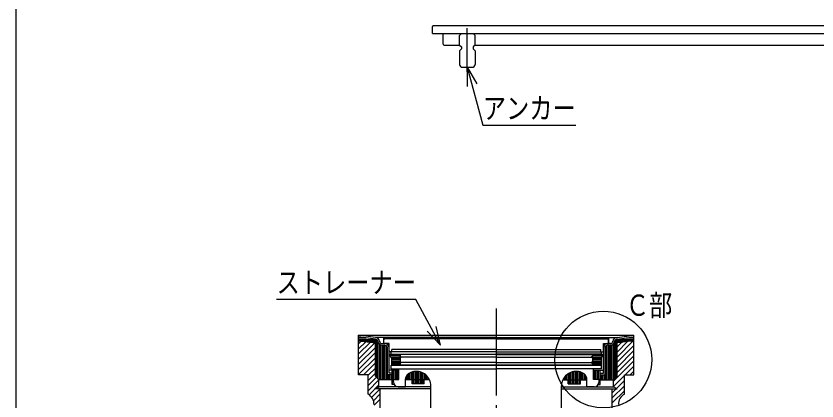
# Model space of a CAD drawing. Units: millimetres, scale not verified. Extents: x -1365 to 1365, y -930 to 870.
# Drawn here: x -1365 to -537, y -331 to 68 of the extents above; entities that cross this region are included whole.
import ezdxf
from ezdxf.enums import TextEntityAlignment as Align

# ---------------------------------------------------------------- set-up
doc = ezdxf.new("R2010")
doc.units = ezdxf.units.MM
doc.header["$LTSCALE"] = 10
doc.linetypes.add('CHAIN1', pattern=[8, 5, -1, 1, -1])
doc.linetypes.add('CHAIN2', pattern=[12, 9, -1, 1, -1])
for name, color, linetype in [('0-0_計極細', 2, 'Continuous'), ('0-1_計細線', 3, 'Continuous'), ('0-5_寸法線', 7, 'Continuous'), ('0-8_枠中線', 5, 'Continuous'), ('0-E_極細4', 6, 'Continuous'), ('1-1_寸法4', 7, 'Continuous')]:
    doc.layers.add(name, color=color, linetype=linetype)
doc.styles.add('ＭＳ ゴシック', font='')
doc.styles.get('ＭＳ ゴシック').set_extended_font_data('MS Gothic')

msp = doc.modelspace()

# ---------------------------------------------------------------- linework, layer by layer
at = {"layer": '0-0_計極細', "linetype": 'CHAIN1'}
msp.add_line((-898.53, 9.79), (-898.53, 54.84), dxfattribs=at)
at = {"layer": '0-1_計細線'}
for p, q in [((-934.53, 49.58), (-934.53, 56.58)), ((-934.53, 49.58), (781.47, 49.58)), ((-923.53, 38.58), (-923.53, 49.58)), ((-904.53, 49.57), (-906.53, 47.57)), ((-906.53, 37.57), (-906.53, 47.57)), ((-904.53, 49.57), (-892.53, 49.57)), ((-890.53, 47.57), (-892.53, 49.57)), ((-890.53, 37.57), (-890.53, 47.57)), ((-922.53, 37.58), (-906.53, 37.58)), ((-906.53, 37.57), (-904.53, 35.57)), ((-904.53, 33.57), (-906.53, 31.57)), ((-904.53, 35.57), (-904.53, 33.57)), ((-890.53, 37.57), (-892.53, 35.57)), ((-892.53, 35.57), (-892.53, 33.57)), ((-892.53, 33.57), (-890.53, 31.57)), ((-890.53, 37.58), (-475.53, 37.58)), ((-906.53, 31.57), (-906.53, 17.57)), ((-890.53, 31.57), (-890.53, 17.57)), ((-903.53, 14.57), (-893.53, 14.57))]:
    msp.add_line(p, q, dxfattribs=at)
msp.add_lwpolyline([(860.47, 57.58), (851.47, 57.58), (-933.53, 57.58)], dxfattribs=at)
for centre, radius, start, end in [((-933.53, 56.58), 1, 90, 180), ((-922.53, 38.58), 1, 180, 270), ((-903.53, 17.57), 3, 180, 270), ((-893.53, 17.57), 3, 270, 360)]:
    msp.add_arc(centre, radius, start, end, dxfattribs=at)
at = {"layer": '0-5_寸法線'}
for q in [(-888.53, -2.75), (-898.53, -5.43)]:
    msp.add_line((-898.53, 14.57), q, dxfattribs=at)
msp.add_lwpolyline([(-898.53, 14.57), (-882.45, -45.43), (-786.45, -45.43)], dxfattribs=at)
at = {"layer": '0-8_枠中線'}
msp.add_lwpolyline([(-1365, -930), (-1365, 870), (1365, 870), (1365, -930)], close=True, dxfattribs=at)
at = {"layer": '0-E_極細4', "linetype": 'CHAIN2'}
msp.add_line((-868.62, -234.84), (-868.62, -711.16), dxfattribs=at)
at = {"layer": '0-E_極細4'}
for p, q in [((-993.57, -264.96), (-1010.87, -262.5)), ((-1010.87, -264.23), (-1010.87, -262.5)), ((-1010.87, -262.5), (-726.37, -262.5)), ((-1010.87, -302.09), (-1010.87, -262.54)), ((-993.57, -266.73), (-1010.87, -264.27)), ((-743.67, -264.96), (-726.37, -262.5)), ((-743.67, -266.73), (-726.37, -264.27)), ((-726.37, -264.23), (-726.37, -262.5)), ((-726.37, -302.09), (-726.37, -262.54)), ((-1010.87, -265.38), (-1003.05, -265.38)), ((-1010.87, -266.88), (-993.57, -266.88)), ((-1010.87, -268.38), (-993.57, -268.38)), ((-1010.87, -268.48), (-993.57, -270.48)), ((-1010.87, -271.4), (-1008.25, -268.78)), ((-1010.87, -276.7), (-1003.5, -269.33)), ((-1010.87, -282.01), (-998.74, -269.88)), ((-1010.87, -287.31), (-993.99, -270.43)), ((-998.77, -269.88), (-993.57, -269.88)), ((-868.62, -264.96), (-993.57, -264.96)), ((-993.57, -305.02), (-993.57, -266.71)), ((-992.34, -306.24), (-992.34, -267.02)), ((-990.84, -307.74), (-990.84, -269.76)), ((-989.34, -308.71), (-989.34, -272.06)), ((-987.84, -308.71), (-987.84, -272.81)), ((-986.72, -271.21), (-983.74, -271.21)), ((-986.72, -272.96), (-983.74, -272.96)), ((-986.34, -308.71), (-986.34, -272.96)), ((-984.87, -271.21), (-984.87, -264.96)), ((-984.84, -308.71), (-984.84, -272.96)), ((-984.74, -270.71), (-984.74, -267.46)), ((-979.37, -271.21), (-984.24, -271.21)), ((-868.62, -266.21), (-983.49, -266.21)), ((-983.34, -308.71), (-983.34, -273)), ((-979.37, -278.71), (-979.37, -271.21)), ((-868.62, -264.96), (-743.67, -264.96)), ((-868.62, -266.21), (-753.74, -266.21)), ((-757.87, -271.21), (-752.99, -271.21)), ((-757.87, -278.71), (-757.87, -271.21)), ((-753.84, -308.71), (-753.84, -272.99)), ((-750.52, -271.21), (-753.49, -271.21)), ((-750.52, -272.96), (-753.49, -272.96)), ((-752.49, -270.71), (-752.49, -267.46)), ((-752.37, -271.21), (-752.37, -264.96)), ((-752.34, -308.71), (-752.34, -272.96)), ((-750.84, -308.71), (-750.84, -272.96)), ((-749.34, -308.71), (-749.34, -272.8)), ((-747.84, -308.71), (-747.84, -272.02)), ((-746.34, -307.69), (-746.34, -269.51)), ((-744.84, -306.19), (-744.84, -266.99)), ((-743.67, -305.02), (-743.67, -266.71)), ((-743.67, -266.88), (-726.37, -266.88)), ((-743.67, -268.38), (-726.37, -268.38)), ((-726.37, -268.48), (-743.67, -270.48)), ((-743.67, -285.28), (-726.94, -268.55)), ((-743.67, -279.98), (-732.94, -269.24)), ((-743.67, -269.88), (-738.47, -269.88)), ((-743.67, -274.67), (-738.93, -269.93)), ((-734.18, -265.38), (-726.37, -265.38)), ((-1010.87, -292.61), (-993.57, -275.31)), ((-1010.87, -297.92), (-993.57, -280.62)), ((-981.84, -308.71), (-981.84, -273.78)), ((-981.12, -303.71), (-981.12, -275.59)), ((-979.37, -301.96), (-979.37, -275.59)), ((-869.12, -279.96), (-978.12, -279.96)), ((-977.37, -282.21), (-977.37, -279.96)), ((-976.62, -279.96), (-976.62, -277.46)), ((-869.12, -277.46), (-976.62, -277.46)), ((-868.12, -277.46), (-760.62, -277.46)), ((-868.12, -279.96), (-759.12, -279.96)), ((-760.62, -279.96), (-760.62, -277.46)), ((-759.87, -282.21), (-759.87, -279.96)), ((-757.87, -301.96), (-757.87, -275.59)), ((-756.12, -303.71), (-756.12, -275.59)), ((-755.34, -308.71), (-755.34, -273.72)), ((-743.67, -290.58), (-726.37, -273.28)), ((-743.67, -295.89), (-726.37, -278.58)), ((-1010.87, -303.22), (-993.57, -285.92)), ((-868.62, -282.7), (-978.99, -282.7)), ((-976.99, -286.45), (-978.99, -282.7)), ((-978.63, -283.38), (-967.99, -283.38)), ((-977.83, -284.88), (-967.06, -284.88)), ((-977.37, -282.21), (-868.62, -282.21)), ((-977.03, -286.38), (-967.92, -286.38)), ((-976.99, -286.45), (-976.99, -293.45)), ((-976.99, -287.88), (-967.99, -287.88)), ((-976.99, -289.38), (-967.99, -289.38)), ((-967.99, -282.7), (-967.99, -283.95)), ((-967.99, -286.45), (-967.99, -289.7)), ((-966.74, -290.95), (-967.99, -289.7)), ((-868.62, -285.2), (-966.74, -285.2)), ((-759.87, -282.21), (-868.62, -282.21)), ((-868.62, -282.7), (-758.24, -282.7)), ((-868.62, -285.2), (-770.49, -285.2)), ((-770.49, -290.95), (-769.24, -289.7)), ((-770.17, -284.88), (-759.41, -284.88)), ((-769.31, -286.38), (-760.21, -286.38)), ((-769.24, -282.7), (-769.24, -283.95)), ((-769.24, -283.38), (-758.61, -283.38)), ((-769.24, -286.45), (-769.24, -289.7)), ((-769.24, -287.88), (-760.24, -287.88)), ((-769.24, -289.38), (-760.24, -289.38)), ((-760.24, -286.45), (-758.24, -282.7)), ((-760.24, -286.45), (-760.24, -293.45)), ((-747.37, -310.19), (-726.37, -289.19)), ((-743.67, -301.19), (-726.37, -283.89)), ((-1005.83, -303.48), (-993.57, -291.22)), ((-1001.12, -304.08), (-993.57, -296.53)), ((-977.37, -297.46), (-969.24, -297.46)), ((-976.99, -290.88), (-966.81, -290.88)), ((-976.99, -292.38), (-967.99, -292.38)), ((-868.62, -293.45), (-976.99, -293.45)), ((-969.24, -297.46), (-868.62, -297.46)), ((-969.24, -308.46), (-969.24, -297.46)), ((-967.99, -292.2), (-966.74, -290.95)), ((-967.99, -292.2), (-967.99, -293.45)), ((-868.62, -290.95), (-966.74, -290.95)), ((-868.62, -290.95), (-770.49, -290.95)), ((-868.62, -293.45), (-760.24, -293.45)), ((-767.99, -297.46), (-868.62, -297.46)), ((-769.24, -292.2), (-770.49, -290.95)), ((-770.42, -290.88), (-760.24, -290.88)), ((-769.24, -292.2), (-769.24, -293.45)), ((-769.24, -292.38), (-760.24, -292.38)), ((-767.99, -308.46), (-767.99, -297.46)), ((-759.87, -297.46), (-767.99, -297.46)), ((-735.36, -303.48), (-726.37, -294.49)), ((-1010.87, -303.48), (-1010.87, -302.09)), ((-1001.12, -303.48), (-1010.87, -303.48)), ((-1001.12, -309.38), (-993.57, -301.83)), ((-1001.12, -323.48), (-1001.12, -303.48)), ((-1001.12, -314.68), (-992.51, -306.07)), ((-993.57, -305.02), (-989.87, -308.71)), ((-976.12, -303.71), (-981.12, -303.71)), ((-980.34, -308.71), (-980.34, -303.71)), ((-969.24, -298.71), (-979.37, -298.71)), ((-976.12, -301.96), (-979.37, -301.96)), ((-978.84, -308.71), (-978.84, -303.71)), ((-977.34, -308.71), (-977.34, -303.71)), ((-976.12, -313.71), (-976.12, -298.71)), ((-975.84, -313.71), (-975.84, -298.71)), ((-974.34, -308.46), (-974.34, -298.71)), ((-972.84, -308.46), (-972.84, -298.71)), ((-971.34, -308.46), (-971.34, -298.71)), ((-969.84, -308.46), (-969.84, -298.71)), ((-960.84, -308.71), (-960.84, -303.93)), ((-959.34, -308.71), (-959.34, -302.48)), ((-957.84, -308.71), (-957.84, -301.62)), ((-956.34, -308.71), (-956.34, -300.97)), ((-954.84, -308.71), (-954.84, -300.5)), ((-953.34, -308.71), (-953.34, -300.19)), ((-951.84, -308.71), (-951.84, -300.04)), ((-950.34, -308.71), (-950.34, -300.05)), ((-948.84, -308.71), (-948.84, -300.2)), ((-947.34, -308.71), (-947.34, -300.51)), ((-945.84, -308.71), (-945.84, -300.99)), ((-944.34, -308.71), (-944.34, -301.64)), ((-942.84, -308.71), (-942.84, -302.52)), ((-941.34, -308.71), (-941.34, -303.65)), ((-939.84, -308.71), (-939.84, -305.14)), ((-797.34, -308.71), (-797.34, -305.07)), ((-795.84, -308.71), (-795.84, -303.6)), ((-794.34, -308.71), (-794.34, -302.48)), ((-792.84, -308.71), (-792.84, -301.62)), ((-791.34, -308.71), (-791.34, -300.97)), ((-789.84, -308.71), (-789.84, -300.5)), ((-788.34, -308.71), (-788.34, -300.19)), ((-786.84, -308.71), (-786.84, -300.04)), ((-785.34, -308.71), (-785.34, -300.05)), ((-783.84, -308.71), (-783.84, -300.2)), ((-782.34, -308.71), (-782.34, -300.51)), ((-780.84, -308.71), (-780.84, -300.99)), ((-779.34, -308.71), (-779.34, -301.64)), ((-777.84, -308.71), (-777.84, -302.52)), ((-776.34, -308.71), (-776.34, -304)), ((-767.99, -298.71), (-757.87, -298.71)), ((-767.34, -308.46), (-767.34, -298.71)), ((-765.84, -308.46), (-765.84, -298.71)), ((-764.34, -308.46), (-764.34, -298.71)), ((-762.84, -308.46), (-762.84, -298.71)), ((-761.34, -313.71), (-761.34, -298.71)), ((-761.12, -313.71), (-761.12, -298.71)), ((-761.12, -301.96), (-757.87, -301.96)), ((-761.12, -303.71), (-756.12, -303.71)), ((-759.84, -308.71), (-759.84, -303.71)), ((-758.34, -308.71), (-758.34, -303.71)), ((-756.84, -308.71), (-756.84, -303.71)), ((-747.37, -315.49), (-736.12, -304.24)), ((-743.67, -305.02), (-747.37, -308.71)), ((-736.12, -323.48), (-736.12, -303.48)), ((-736.12, -303.48), (-726.37, -303.48)), ((-730.05, -303.48), (-726.37, -299.8)), ((-726.37, -303.48), (-726.37, -302.09)), ((-1001.12, -319.99), (-989.87, -308.74)), ((-1000.02, -324.19), (-989.87, -314.04)), ((-989.87, -315.98), (-989.87, -308.71)), ((-976.12, -308.71), (-989.87, -308.71)), ((-974.04, -313.71), (-976.12, -313.71)), ((-974.87, -308.46), (-969.24, -308.46)), ((-974.87, -310.96), (-974.87, -308.46)), ((-974.34, -313.71), (-974.34, -313.2)), ((-962.37, -315.96), (-962.37, -308.71)), ((-937.51, -308.71), (-962.37, -308.71)), ((-962.34, -308.71), (-962.34, -307.83)), ((-955.58, -312.96), (-955.58, -308.71)), ((-943.08, -312.96), (-955.58, -312.96)), ((-954.84, -312.96), (-954.84, -308.71)), ((-953.34, -312.96), (-953.34, -308.71)), ((-951.84, -312.96), (-951.84, -308.71)), ((-950.34, -312.96), (-950.34, -308.71)), ((-948.84, -312.96), (-948.84, -308.71)), ((-947.34, -312.96), (-947.34, -308.71)), ((-945.84, -312.96), (-945.84, -308.71)), ((-944.34, -312.96), (-944.34, -308.71)), ((-943.08, -312.96), (-943.08, -308.71)), ((-938.34, -308.71), (-938.34, -307.17)), ((-799.73, -308.71), (-774.87, -308.71)), ((-798.84, -308.71), (-798.84, -307.08)), ((-794.15, -312.96), (-794.15, -308.71)), ((-794.15, -312.96), (-781.65, -312.96)), ((-792.84, -312.96), (-792.84, -308.71)), ((-791.34, -312.96), (-791.34, -308.71)), ((-789.84, -312.96), (-789.84, -308.71)), ((-788.34, -312.96), (-788.34, -308.71)), ((-786.84, -312.96), (-786.84, -308.71)), ((-785.34, -312.96), (-785.34, -308.71)), ((-783.84, -312.96), (-783.84, -308.71)), ((-782.34, -312.96), (-782.34, -308.71)), ((-781.65, -312.96), (-781.65, -308.71)), ((-774.87, -315.96), (-774.87, -308.71)), ((-762.37, -308.46), (-767.99, -308.46)), ((-763.19, -313.71), (-761.12, -313.71)), ((-762.84, -313.71), (-762.84, -313.08)), ((-762.37, -310.96), (-762.37, -308.46)), ((-761.12, -308.71), (-747.37, -308.71)), ((-747.37, -315.98), (-747.37, -308.71)), ((-744.24, -317.67), (-736.12, -309.55)), ((-997.35, -326.83), (-988.62, -318.09)), ((-993.57, -317.98), (-989.87, -315.98)), ((-936.12, -317.98), (-993.57, -317.98)), ((-936.12, -315.98), (-989.87, -315.98)), ((-988.62, -385.68), (-988.62, -317.98)), ((-969.87, -315.96), (-962.37, -315.96)), ((-936.12, -462.46), (-936.12, -315.03)), ((-936.12, -318.72), (-936.12, -315.03)), ((-801.12, -462.46), (-801.12, -315.03)), ((-801.12, -318.72), (-801.12, -315.03)), ((-801.12, -315.98), (-747.37, -315.98)), ((-801.12, -317.98), (-743.67, -317.98)), ((-767.37, -315.96), (-774.87, -315.96)), ((-748.62, -327.35), (-736.12, -314.85)), ((-748.62, -385.68), (-748.62, -317.98)), ((-748.62, -322.05), (-744.55, -317.98)), ((-748.62, -332.65), (-736.12, -320.15)), ((-743.67, -317.98), (-747.37, -315.98)), ((-995.53, -330.31), (-988.62, -323.4)), ((-994.87, -334.95), (-988.62, -328.7))]:
    msp.add_line(p, q, dxfattribs=at)
for points in [[(-967.99, -286.45), (-966.74, -285.2), (-967.99, -283.95)], [(-769.24, -286.45), (-770.49, -285.2), (-769.24, -283.95)], [(-977.37, -297.46), (-977.37, -293.71), (-868.62, -293.71)], [(-759.87, -297.46), (-759.87, -293.71), (-868.62, -293.71)]]:
    msp.add_lwpolyline(points, dxfattribs=at)
for centre, radius, start, end in [((-993.57, -269.34), 4.38, 4.15099, 90), ((-993.57, -269.34), 2.62, 4.15099, 90), ((-986.72, -268.71), 4.25, 183.35089, 270), ((-986.72, -268.71), 2.5, 183.35089, 270), ((-983.49, -267.46), 1.25, 155.94545, 180), ((-984.24, -270.71), 0.5, 180, 270), ((-983.49, -267.46), 1.25, 90, 155.94545), ((-983.74, -275.59), 4.38, 0, 90), ((-983.74, -275.59), 2.62, 0, 90), ((-753.49, -275.59), 4.38, 90, 180), ((-753.49, -275.59), 2.62, 90, 180), ((-753.74, -267.46), 1.25, 24.05455, 90), ((-752.99, -270.71), 0.5, 270, 360), ((-753.74, -267.46), 1.25, 0, 24.05455), ((-750.52, -268.71), 2.5, 270, 356.64911), ((-750.52, -268.71), 4.25, 270, 356.64911), ((-743.67, -269.34), 4.38, 90, 175.84901), ((-743.67, -269.34), 2.62, 90, 175.84901), ((-978.12, -278.71), 1.25, 180, 270), ((-759.12, -278.71), 1.25, 270, 360), ((-954.87, -308.46), 7.5, 129.9705, 181.9251), ((-951.12, -315.03), 15, 24.88695, 124.83371), ((-786.12, -315.03), 15, 55.16629, 155.11305), ((-782.37, -308.46), 7.5, 358.0749, 50.0295), ((-969.87, -310.96), 5, 180, 270), ((-951.12, -315.03), 15, 0, 24.88695), ((-786.12, -315.03), 15, 155.11305, 180), ((-767.37, -310.96), 5, 270, 360), ((-1007.37, -334.31), 12.5, 0, 60), ((-729.87, -334.31), 12.5, 120, 180)]:
    msp.add_arc(centre, radius, start, end, dxfattribs=at)
at = {"layer": '1-1_寸法4'}
for q in [(-930.74, -253.42), (-939.85, -258.33)]:
    msp.add_line((-926.13, -272.88), q, dxfattribs=at)
msp.add_lwpolyline([(-926.13, -272.88), (-951.61, -225.59), (-1095.61, -225.59)], dxfattribs=at)
msp.add_circle((-757.87, -287.86), 50, dxfattribs=at)

# ---------------------------------------------------------------- texts
at = {"layer": '0-5_寸法線', "style": 'ＭＳ ゴシック', "width": 0.8}
msp.add_text('アンカー', height=21.99, dxfattribs=at).set_placement((-882.45, -45.43), align=Align.BOTTOM_LEFT)
at = {"layer": '1-1_寸法4', "style": 'ＭＳ ゴシック', "width": 0.8}
for s, p in [('ストレーナー', (-1095.61, -225.59)), ('Ｃ部', (-734.66, -249.14))]:
    msp.add_text(s, height=21.99, dxfattribs=at).set_placement(p, align=Align.BOTTOM_LEFT)

doc.saveas('drawing.dxf')
